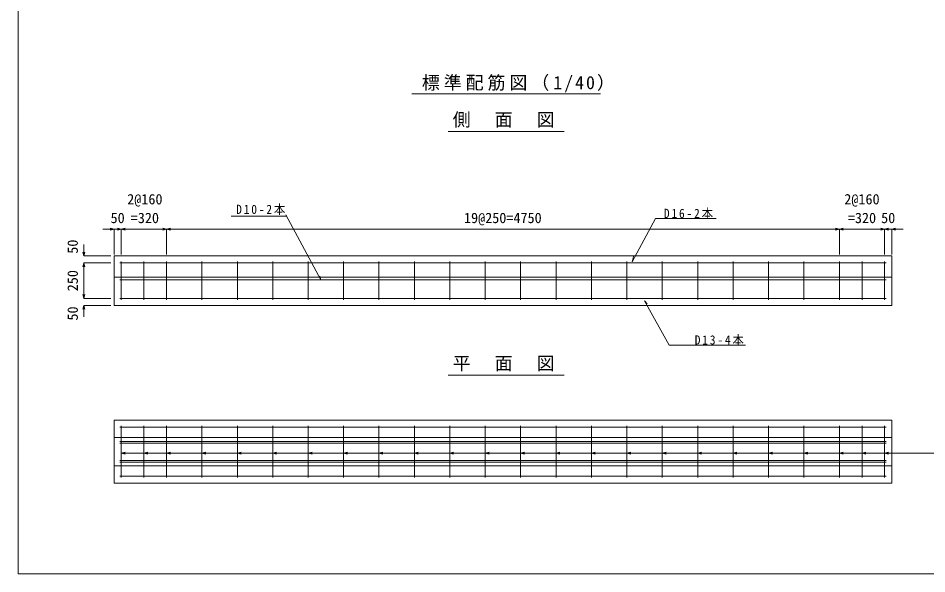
# Model space of a CAD drawing. Units: millimetres on the paper, enlarged 15 times, with parts at other scales. Extents: x -2100 to 2100, y -1470 to 1470.
# Drawn here: x -2100 to 306, y -1470 to 0 of the extents above; entities that cross this region are included whole.
import ezdxf
from ezdxf.enums import TextEntityAlignment as Align

# ---------------------------------------------------------------- set-up
doc = ezdxf.new("R2010")
doc.units = ezdxf.units.MM
doc.header["$LTSCALE"] = 15
for name, color, linetype, lineweight in [('0-1_ブロック', 5, 'Continuous', 9), ('1-0', 7, 'Continuous', 9), ('1-1_製品図', 4, 'Continuous', 9), ('1-3_鉄筋', 4, 'Continuous', 9)]:
    doc.layers.add(name, color=color, linetype=linetype, lineweight=lineweight)
doc.styles.add('ＭＳ ゴシック', font='')
doc.styles.get('ＭＳ ゴシック').set_extended_font_data('MS Gothic')

msp = doc.modelspace()

# ---------------------------------------------------------------- linework, layer by layer
at = {"layer": '0-1_ブロック'}
msp.add_line((-2100, 1470), (-2100, -1470), dxfattribs=at)
msp.add_lwpolyline([(-2100, -1470), (2100, -1470), (2100, 1470)], dxfattribs=at)
at = {"layer": '1-0'}
for p, q in [((-474.78, -645), (-412.48, -530.33)), ((-412.48, -530.33), (-252.13, -530.33)), ((-474.78, -645), (-471.28, -630.41))]:
    msp.add_line(p, q, dxfattribs=at)
at = {"layer": '1-1_製品図', "color": 3}
for p, q in [((-1058.13, -200.13), (-558.13, -200.13)), ((-961.77, -299.4), (-654.49, -299.4)), ((-1845.99, -628.77), (212.76, -628.77)), ((-1845.99, -628.77), (-1845.99, -760.02)), ((212.76, -628.77), (212.76, -760.02)), ((-1845.99, -685.02), (212.76, -685.02)), ((-1845.99, -760.02), (212.76, -760.02)), ((-961.77, -944.06), (-654.49, -944.06)), ((-1845.99, -1063.69), (212.76, -1063.69)), ((-1845.99, -1063.69), (-1845.99, -1230.56)), ((212.76, -1063.69), (212.76, -1230.56)), ((-1845.99, -1109.63), (212.76, -1109.63)), ((-1845.99, -1184.63), (212.76, -1184.63)), ((-1845.99, -1230.56), (212.76, -1230.56))]:
    msp.add_line(p, q, dxfattribs=at)
at = {"layer": '1-3_鉄筋', "color": 7}
for p, q in [((-1535.67, -524.19), (-1388.93, -524.19)), ((-441.86, -748.21), (-434.54, -755.74)), ((-1827.24, -1151.04), (-1817.1, -1148.33)), ((-1827.24, -1151.04), (-1817.1, -1153.76)), ((-1827.24, -1151.04), (450.48, -1151.04)), ((-1767.24, -1151.04), (-1757.1, -1148.33)), ((-1767.24, -1151.04), (-1757.1, -1153.76)), ((-1707.24, -1151.04), (-1697.1, -1148.33)), ((-1707.24, -1151.04), (-1697.1, -1153.76)), ((-1613.49, -1151.04), (-1603.35, -1148.33)), ((-1613.49, -1151.04), (-1603.35, -1153.76)), ((-1519.74, -1151.04), (-1509.6, -1148.33)), ((-1519.74, -1151.04), (-1509.6, -1153.76)), ((-1425.99, -1151.04), (-1415.85, -1148.33)), ((-1425.99, -1151.04), (-1415.85, -1153.76)), ((-1332.24, -1151.04), (-1322.1, -1148.33)), ((-1332.24, -1151.04), (-1322.1, -1153.76)), ((-1238.49, -1151.04), (-1228.35, -1148.33)), ((-1238.49, -1151.04), (-1228.35, -1153.76)), ((-1144.74, -1151.04), (-1134.6, -1148.33)), ((-1144.74, -1151.04), (-1134.6, -1153.76)), ((-1050.99, -1151.04), (-1040.85, -1148.33)), ((-1050.99, -1151.04), (-1040.85, -1153.76)), ((-957.24, -1151.04), (-947.1, -1148.33)), ((-957.24, -1151.04), (-947.1, -1153.76)), ((-863.49, -1151.04), (-853.35, -1148.33)), ((-863.49, -1151.04), (-853.35, -1153.76)), ((-769.74, -1151.04), (-759.6, -1148.33)), ((-769.74, -1151.04), (-759.6, -1153.76)), ((-675.99, -1151.04), (-665.85, -1148.33)), ((-675.99, -1151.04), (-665.85, -1153.76)), ((-582.24, -1151.04), (-572.1, -1148.33)), ((-582.24, -1151.04), (-572.1, -1153.76)), ((-488.49, -1151.04), (-478.35, -1148.33)), ((-488.49, -1151.04), (-478.35, -1153.76)), ((-394.74, -1151.04), (-384.6, -1148.33)), ((-394.74, -1151.04), (-384.6, -1153.76)), ((-300.99, -1151.04), (-290.85, -1148.33)), ((-300.99, -1151.04), (-290.85, -1153.76)), ((-207.24, -1151.04), (-197.1, -1148.33)), ((-207.24, -1151.04), (-197.1, -1153.76)), ((-113.49, -1151.04), (-103.35, -1148.33)), ((-113.49, -1151.04), (-103.35, -1153.76)), ((-19.74, -1151.04), (-9.6, -1148.33)), ((-19.74, -1151.04), (-9.6, -1153.76)), ((74.01, -1151.04), (84.15, -1148.33)), ((74.01, -1151.04), (84.15, -1153.76)), ((134.01, -1151.04), (144.15, -1148.33)), ((134.01, -1151.04), (144.15, -1153.76)), ((194.01, -1151.04), (204.15, -1148.33)), ((194.01, -1151.04), (204.15, -1153.76))]:
    msp.add_line(p, q, dxfattribs=at)
at = {"layer": '1-3_鉄筋'}
for p, q in [((-1845.99, -557.91), (-1875.99, -557.91)), ((-1827.24, -557.91), (-1857.24, -557.91)), ((-1845.99, -557.91), (-1856.13, -555.19)), ((-1845.99, -557.91), (-1856.13, -560.63)), ((-1845.99, -557.91), (-1827.24, -557.91)), ((-1845.99, -557.91), (-1845.99, -625.31)), ((-1827.24, -557.91), (-1837.38, -555.19)), ((-1827.24, -557.91), (-1837.38, -560.63)), ((-1827.24, -557.91), (-1817.1, -555.19)), ((-1827.24, -557.91), (-1707.24, -557.91)), ((-1827.24, -557.91), (-1797.24, -557.91)), ((-1827.24, -557.91), (-1817.1, -560.63)), ((-1827.24, -557.91), (-1827.24, -625.31)), ((-1707.24, -557.91), (-1737.24, -557.91)), ((-1707.24, -557.91), (-1717.38, -555.19)), ((-1707.24, -557.91), (-1717.38, -560.63)), ((-1707.24, -557.91), (-1697.1, -555.19)), ((-1707.24, -557.91), (-1677.24, -557.91)), ((-1707.24, -557.91), (-1697.1, -560.63)), ((-1707.24, -557.91), (-1707.24, -625.31)), ((-1707.24, -557.91), (74.01, -557.91)), ((74.01, -557.91), (44.01, -557.91)), ((74.01, -557.91), (63.87, -555.19)), ((74.01, -557.91), (63.87, -560.63)), ((74.01, -557.91), (84.15, -555.19)), ((74.01, -557.91), (104.01, -557.91)), ((74.01, -557.91), (84.15, -560.63)), ((74.01, -557.91), (74.01, -625.31)), ((74.01, -557.91), (194.01, -557.91)), ((194.01, -557.91), (164.01, -557.91)), ((194.01, -557.91), (183.87, -555.19)), ((194.01, -557.91), (183.87, -560.63)), ((194.01, -557.91), (204.15, -555.19)), ((194.01, -557.91), (224.01, -557.91)), ((194.01, -557.91), (204.15, -560.63)), ((194.01, -557.91), (194.01, -625.31)), ((194.01, -557.91), (212.76, -557.91)), ((212.76, -557.91), (222.9, -555.19)), ((212.76, -557.91), (242.76, -557.91)), ((212.76, -557.91), (222.9, -560.63)), ((212.76, -557.91), (212.76, -625.31)), ((-1926.3, -628.77), (-1926.3, -598.77)), ((-1926.3, -628.77), (-1929.01, -618.62)), ((-1926.3, -628.77), (-1923.58, -618.62)), ((-1926.3, -647.52), (-1929.01, -657.66)), ((-1926.3, -628.77), (-1854.36, -628.77)), ((-1926.3, -647.52), (-1926.3, -677.52)), ((-1926.3, -647.52), (-1923.58, -657.66)), ((-1926.3, -741.27), (-1926.3, -711.27)), ((-1926.3, -741.27), (-1929.01, -731.12)), ((-1926.3, -741.27), (-1923.58, -731.12)), ((-1926.3, -741.27), (-1854.36, -741.27)), ((-1926.3, -760.02), (-1929.01, -770.16)), ((-1926.3, -760.02), (-1926.3, -790.02)), ((-1926.3, -760.02), (-1923.58, -770.16)), ((-1926.3, -760.02), (-1854.36, -760.02))]:
    msp.add_line(p, q, dxfattribs=at)
at = {"layer": '1-3_鉄筋', "color": 2}
for p, q in [((-1830.99, -647.52), (197.76, -647.52)), ((-1827.24, -643.77), (-1827.24, -745.02)), ((-1767.24, -643.77), (-1767.24, -745.02)), ((-1707.24, -643.77), (-1707.24, -745.02)), ((-1613.49, -643.77), (-1613.49, -745.02)), ((-1519.74, -643.77), (-1519.74, -745.02)), ((-1425.99, -643.77), (-1425.99, -745.02)), ((-1332.24, -643.77), (-1332.24, -745.02)), ((-1238.49, -643.77), (-1238.49, -745.02)), ((-1144.74, -643.77), (-1144.74, -745.02)), ((-1050.99, -643.77), (-1050.99, -745.02)), ((-957.24, -643.77), (-957.24, -745.02)), ((-863.49, -643.77), (-863.49, -745.02)), ((-769.74, -643.77), (-769.74, -745.02)), ((-675.99, -643.77), (-675.99, -745.02)), ((-582.24, -643.77), (-582.24, -745.02)), ((-488.49, -643.77), (-488.49, -745.02)), ((-394.74, -643.77), (-394.74, -745.02)), ((-300.99, -643.77), (-300.99, -745.02)), ((-207.24, -643.77), (-207.24, -745.02)), ((-113.49, -643.77), (-113.49, -745.02)), ((-19.74, -643.77), (-19.74, -745.02)), ((74.01, -643.77), (74.01, -745.02)), ((134.01, -643.77), (134.01, -745.02)), ((194.01, -643.77), (194.01, -745.02)), ((-1830.99, -692.52), (197.76, -692.52)), ((-1830.99, -741.27), (197.76, -741.27)), ((-1830.99, -1082.44), (197.76, -1082.44)), ((-1827.24, -1078.69), (-1827.24, -1215.56)), ((-1767.24, -1078.69), (-1767.24, -1215.56)), ((-1707.24, -1078.69), (-1707.24, -1215.56)), ((-1613.49, -1078.69), (-1613.49, -1215.56)), ((-1519.74, -1078.69), (-1519.74, -1215.56)), ((-1425.99, -1078.69), (-1425.99, -1215.56)), ((-1332.24, -1078.69), (-1332.24, -1215.56)), ((-1238.49, -1078.69), (-1238.49, -1215.56)), ((-1144.74, -1078.69), (-1144.74, -1215.56)), ((-1050.99, -1078.69), (-1050.99, -1215.56)), ((-957.24, -1078.69), (-957.24, -1215.56)), ((-863.49, -1078.69), (-863.49, -1215.56)), ((-769.74, -1078.69), (-769.74, -1215.56)), ((-675.99, -1078.69), (-675.99, -1215.56)), ((-582.24, -1078.69), (-582.24, -1215.56)), ((-488.49, -1078.69), (-488.49, -1215.56)), ((-394.74, -1078.69), (-394.74, -1215.56)), ((-300.99, -1078.69), (-300.99, -1215.56)), ((-207.24, -1078.69), (-207.24, -1215.56)), ((-113.49, -1078.69), (-113.49, -1215.56)), ((-19.74, -1078.69), (-19.74, -1215.56)), ((74.01, -1078.69), (74.01, -1215.56)), ((134.01, -1078.69), (134.01, -1215.56)), ((194.01, -1078.69), (194.01, -1215.56)), ((-1830.99, -1119.94), (197.76, -1119.94)), ((-1830.99, -1124.63), (197.76, -1124.63)), ((-1830.99, -1170.3), (197.76, -1170.3)), ((-1830.99, -1174.31), (197.76, -1174.31)), ((-1830.99, -1211.81), (197.76, -1211.81))]:
    msp.add_line(p, q, dxfattribs=at)
at = {"layer": '1-3_鉄筋', "color": 7}
for points in [[(-1391.57, -520.68), (-1298.6, -692.52), (-1301.04, -682.3)], [(-441.86, -748.21), (-376.44, -865.46), (-174.04, -865.46)]]:
    msp.add_lwpolyline(points, dxfattribs=at)
at = {"layer": '1-3_鉄筋'}
msp.add_lwpolyline([(-1926.3, -741.27), (-1926.3, -647.52), (-1854.36, -647.52)], dxfattribs=at)

# ---------------------------------------------------------------- texts
at = {"layer": '1-0', "attachment_point": 7, "style": 'ＭＳ ゴシック'}
for s, insert, char_height in [('\\T1.22;標準配筋図（1/40）', (-1031.31, -196.38), 34.84), ('\\T1.17;側\u3000面\u3000図', (-949.53, -289.55), 34.84), ('\\T1.33;\\W0.9;D10-2本', (-1522.76, -520.68), 24.51), ('\\T1.33;\\W0.9;D16-2本', (-390.33, -531.41), 24.51), ('\\T1.33;\\W0.9;D13-4本', (-308.75, -866.13), 24.51), ('\\T1.17;平\u3000面\u3000図', (-949.53, -934.2), 34.84)]:
    msp.add_mtext(s, dxfattribs=dict(at, insert=insert, char_height=char_height))
at = {"layer": '1-3_鉄筋', "style": 'ＭＳ ゴシック'}
for s, p in [('2@160', (-1811.35, -500.86)), ('2@160', (87.14, -500.86)), ('50', (-1855.36, -550.41)), ('=320', (-1801.98, -550.41)), ('19@250=4750', (-919.74, -550.41)), ('=320', (96.51, -550.41)), ('50', (184.64, -550.41))]:
    msp.add_text(s, height=27.49, dxfattribs=at).set_placement(p, align=Align.BOTTOM_LEFT)
for s, p in [('50', (-1933.8, -623.2)), ('250', (-1933.8, -722.52)), ('50', (-1933.8, -800))]:
    msp.add_text(s, height=27.49, rotation=90, dxfattribs=at).set_placement(p, align=Align.BOTTOM_LEFT)

doc.saveas('drawing.dxf')
